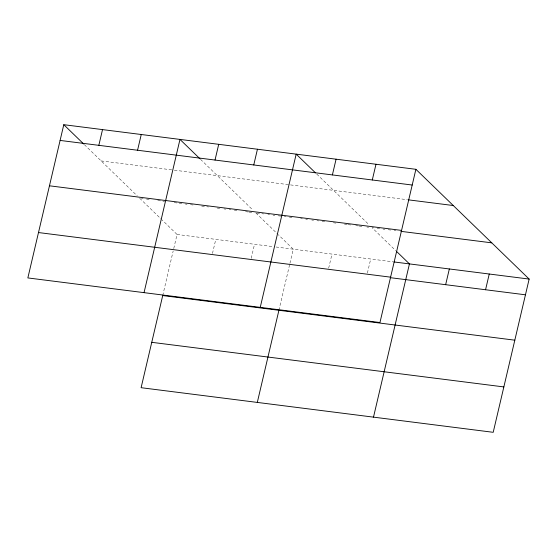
<?xml version="1.0" encoding="UTF-8"?>
<svg xmlns="http://www.w3.org/2000/svg" width="557" height="557" viewBox="0 0 557 557"><rect width="100%" height="100%" fill="white"/><g stroke="black" fill="none" stroke-linecap="round" stroke-linejoin="round"><path stroke-width="0.42" stroke-dasharray="2.79 2.09" d="M162.721 295.565L173.164 251.033M173.749 248.533L177.049 234.462L162.101 219.973M212.482 253.442L215.782 239.371M251.214 258.351L254.514 244.279M278.911 310.291L289.556 264.916M289.946 263.259L293.247 249.188L278.291 234.692M328.672 268.168L331.972 254.089M367.404 273.069L370.704 258.998M101.165 160.917L173.464 170.08M174.327 170.184L289.654 184.799M290.517 184.91L407.418 199.719M141.394 198.459L143.121 198.675M146.561 199.114L149.144 199.441M157.749 200.527L162.052 201.077M162.916 201.181L164.635 201.404M174.104 202.602L177.544 203.04M179.263 203.256L181.847 203.583M185.293 204.022L187.013 204.238M190.452 204.677L193.035 205.004M201.648 206.09L205.951 206.633M206.807 206.744L208.527 206.96M217.139 208.053L219.716 208.381M224.025 208.924L225.745 209.147M229.185 209.578L230.911 209.801M234.351 210.233L236.934 210.56M245.54 211.653L248.123 211.98M248.979 212.092L252.425 212.523M256.728 213.073L261.031 213.616M261.894 213.721L263.614 213.944M267.917 214.487L269.637 214.703M273.083 215.141L274.803 215.357M278.242 215.796L280.825 216.123M284.272 216.562L285.992 216.777M289.431 217.216L292.014 217.543M300.627 218.629L302.347 218.852M305.786 219.284L307.506 219.507M311.816 220.05L313.535 220.266M316.975 220.704L318.695 220.92M322.141 221.359L324.724 221.686M333.33 222.772L335.913 223.099M344.518 224.193L347.102 224.52M347.958 224.631L351.404 225.063M355.707 225.613L358.29 225.94M359.147 226.045L362.593 226.483M366.896 227.026L368.616 227.249M373.761 227.897L372.062 227.681L395.735 250.622M377.152 228.328L379.7 228.648M383.098 229.08L384.796 229.296M388.194 229.728L390.742 230.048M394.133 230.48L395.832 230.695M177.049 234.462L272.589 246.57M276.028 247.002L393.082 261.832M316.731 174.062L369.006 224.722M200.541 159.337L252.808 209.996M255.865 212.962L277.671 234.093M84.344 144.618L137.231 195.869M139.675 198.236L161.481 219.367"/><path stroke-width="0.84" d="M63.79 124.691L27.85 277.929L379.951 322.538L415.891 169.307L63.79 124.691L83.724 144.012M98.833 145.328L102.523 129.6M137.565 150.237L141.255 134.509M144.04 292.648L179.981 139.417L199.914 158.738M215.023 160.054L218.713 144.326M253.755 164.963L257.445 149.227M260.237 307.367L296.178 154.136L315.485 172.851M257.306 402.419L278.911 310.291M332.39 174.926L336.08 159.191M372.292 179.981L375.982 164.252M373.496 417.137L409.437 263.907L396.981 251.834M445.649 284.69L449.339 268.961M485.558 289.744L489.248 274.016M415.891 169.307L529.15 279.071L493.21 432.309L141.109 387.693L162.721 295.565L514.821 340.181M60.1 140.427L412.201 185.035M408.267 199.831L453.266 205.526M49.462 185.801L401.555 230.41M400.929 231.343L491.775 242.852M393.945 261.943L529.15 279.071M38.496 232.548L390.589 277.163M390.255 277.671L525.46 294.806M151.755 342.318L503.855 386.927"/></g></svg>
